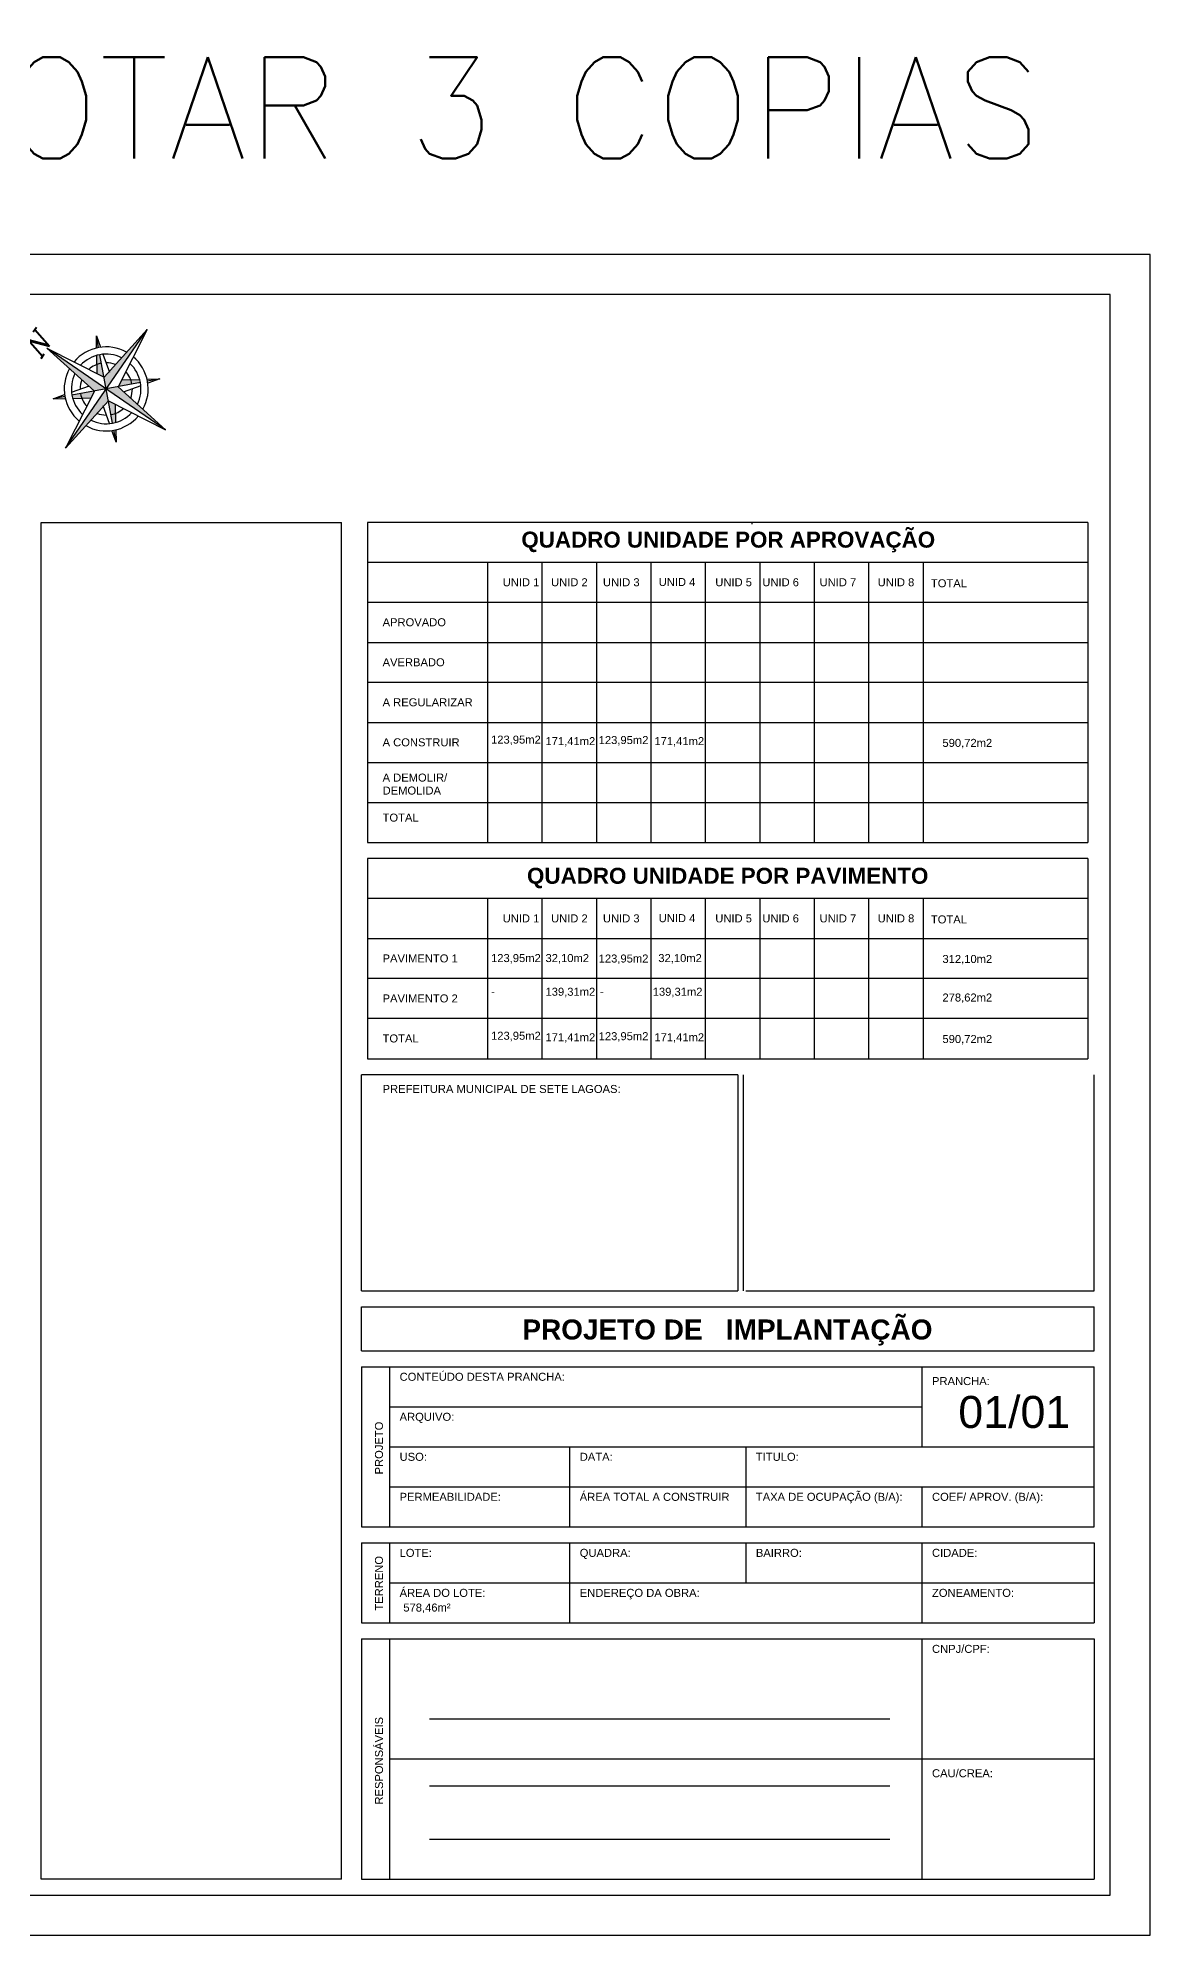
# Model space of a CAD drawing. Header units: inches. Extents: x 580771 to 672494, y 7715997 to 7829530.
# Drawn here: x 664992 to 666381, y 7719828 to 7722199 of the extents above; entities that cross this region are included whole.
import ezdxf

# ---------------------------------------------------------------- set-up
doc = ezdxf.new("R2010")
doc.units = ezdxf.units.IN
doc.header["$MEASUREMENT"] = 0
doc.linetypes.add('CONTINUO', pattern=[0])
for name, color, linetype in [('1-ARQ-D', 4, 'Continuous'), ('NORTE', 3, 'Continuous'), ('parede', 6, 'Continuous')]:
    doc.layers.add(name, color=color, linetype=linetype)
for name, color, linetype, lineweight in [('ARQ-01', 1, 'Continuous', 13), ('G-ANNO-TEXT', 231, 'Continuous', 30), ('G-ANNO-TTLB', 6, 'Continuous', 30)]:
    doc.layers.add(name, color=color, linetype=linetype, lineweight=lineweight)
doc.layers.add('G-ANNO-NPLT', color=191, linetype='Continuous', plot=False)
doc.styles.add('ARIAL', font='arial.ttf', dxfattribs={"height": 10})
doc.styles.add('Arial_1', font='arial.ttf', dxfattribs={"height": 8})
doc.styles.add('Arial_B', font='arialbd.ttf', dxfattribs={"height": 5})
doc.styles.add('Arial_B_1', font='arialbd.ttf', dxfattribs={"height": 4})
doc.styles.add('PONTOS', font='italic.shx', dxfattribs={"height": 3})
doc.styles.add('ROMANS', font='romans', dxfattribs={"height": 0.2})

# ---------------------------------------------------------------- blocks, each defined once
blk = doc.blocks.new('EWFwe')
at = {"layer": 'NORTE', "linetype": 'CONTINUO'}
h = blk.add_hatch(color=1, dxfattribs=at)
h.paths.add_polyline_path([(144926.8, -49915.2), (145006.2, -49905.7), (145013.8, -49892.8)])
h.paths.add_polyline_path([(145026.8, -49900.4), (145013.9, -49892.8), (145036.4, -49979.9)])
h.paths.add_polyline_path([(145101.1, -49870.3), (145021.4, -49879.9), (145013.8, -49892.8)])
h.paths.add_polyline_path([(144991.5, -49805.6), (145001, -49885.1), (145013.9, -49892.8)])
h = blk.add_hatch(color=1, dxfattribs=at)
edge = h.paths.add_edge_path()
edge.add_ellipse((145013.9, -49892.7), major_axis=(-23.1, 23.1), ratio=1, start_angle=14.555, end_angle=24.6192)
edge.add_line((144983.2, -49881.3), (144992.2, -49888.7))
edge.add_line((144992.2, -49888.7), (145001, -49885.1))
edge.add_line((145001, -49885.1), (144985.7, -49876.1))
edge = h.paths.add_edge_path()
edge.add_ellipse((145013.9, -49892.7), major_axis=(-23.1, 23.1), ratio=1, start_angle=14.555, end_angle=24.6192, ccw=False)
edge.add_line((144985.7, -49876.1), (144976.5, -49870.6))
edge.add_ellipse((145013.9, -49892.8), major_axis=(30.8, 30.8), ratio=1, start_angle=104.4367, end_angle=109.6139)
edge.add_line((144974.6, -49874.1), (144983.2, -49881.3))
edge = h.paths.add_edge_path()
edge.add_line((144955.8, -49858.4), (144967.5, -49868.2))
edge.add_ellipse((145013.9, -49892.8), major_axis=(-37.1, 37.1), ratio=1, start_angle=14.4367, end_angle=17.1055, ccw=False)
edge.add_line((144968.7, -49866.1), (144955.8, -49858.4))
edge = h.paths.add_edge_path()
edge.add_line((145009.9, -49914.5), (145006.3, -49905.7))
edge.add_line((145006.3, -49905.7), (145006.2, -49905.7))
edge.add_line((145006.2, -49905.7), (144997.3, -49920.9))
edge.add_ellipse((145013.9, -49892.7), major_axis=(-23.1, 23.1), ratio=1, start_angle=104.494, end_angle=114.6594)
edge.add_line((145002.5, -49923.4), (145009.9, -49914.5))
edge = h.paths.add_edge_path()
edge.add_ellipse((145013.9, -49892.7), major_axis=(-23.1, 23.1), ratio=1, start_angle=104.494, end_angle=114.6594, ccw=False)
edge.add_line((144997.3, -49920.9), (144991.8, -49930.2))
edge.add_ellipse((145013.9, -49892.8), major_axis=(-30.8, 30.8), ratio=1, start_angle=104.4051, end_angle=109.6139)
edge.add_line((144995.3, -49932.1), (145002.5, -49923.4))
edge = h.paths.add_edge_path()
edge.add_ellipse((145013.9, -49892.8), major_axis=(-37.1, 37.1), ratio=1, start_angle=104.4203, end_angle=107.1055, ccw=False)
edge.add_line((144987.2, -49938), (144979.6, -49950.9))
edge.add_line((144979.6, -49950.9), (144989.4, -49939.2))
edge = h.paths.add_edge_path()
edge.add_line((145035.7, -49896.8), (145026.8, -49900.4))
edge.add_line((145026.8, -49900.4), (145042, -49909.4))
edge.add_ellipse((145013.9, -49892.7), major_axis=(-23.1, 23.1), ratio=1, start_angle=194.3184, end_angle=204.412)
edge.add_line((145044.5, -49904.2), (145035.7, -49896.8))
edge = h.paths.add_edge_path()
edge.add_ellipse((145013.9, -49892.7), major_axis=(-23.1, 23.1), ratio=1, start_angle=194.3184, end_angle=204.412, ccw=False)
edge.add_line((145042, -49909.4), (145051.4, -49914.9))
edge.add_ellipse((145013.9, -49892.8), major_axis=(-30.8, 30.8), ratio=1, start_angle=194.4367, end_angle=199.6139)
edge.add_line((145053.2, -49911.4), (145044.5, -49904.2))
edge = h.paths.add_edge_path()
edge.add_ellipse((145013.9, -49892.8), major_axis=(-37.1, 37.1), ratio=1, start_angle=194.4367, end_angle=197.1055, ccw=False)
edge.add_line((145059.1, -49919.5), (145072, -49927.1))
edge.add_line((145072, -49927.1), (145060.3, -49917.3))
edge = h.paths.add_edge_path()
edge.add_line((145018, -49871), (145021.5, -49879.8))
edge.add_line((145021.5, -49879.8), (145030.5, -49864.5))
edge.add_ellipse((145013.9, -49892.7), major_axis=(-23.1, 23.1), ratio=1, start_angle=-75.506, end_angle=-65.5019)
edge.add_line((145025.4, -49862), (145018, -49871))
edge = h.paths.add_edge_path()
edge.add_ellipse((145013.9, -49892.8), major_axis=(-30.8, 30.8), ratio=1, start_angle=-75.4171, end_angle=-70.2106)
edge.add_line((145032.4, -49853.4), (145025.4, -49862))
edge.add_ellipse((145013.9, -49892.7), major_axis=(-23.1, 23.1), ratio=1, start_angle=284.494, end_angle=294.4981, ccw=False)
edge.add_line((145030.5, -49864.5), (145035.9, -49855.2))
edge = h.paths.add_edge_path()
edge.add_line((145048.5, -49833.9), (145038.3, -49846.3))
edge.add_ellipse((145013.9, -49892.8), major_axis=(37.1, 37.1), ratio=1, start_angle=374.5676, end_angle=377.3058, ccw=False)
edge.add_line((145040.5, -49847.5), (145048.5, -49833.9))
at = {"layer": 'NORTE', "color": 1, "linetype": 'CONTINUO'}
for p, q in [((144991.5, -49805.6), (145021.5, -49879.8)), ((145036.4, -49979.9), (144991.5, -49805.6)), ((144991.5, -49805.6), (145001, -49885.1)), ((145038.3, -49846.3), (145048.5, -49833.9)), ((145048.5, -49833.9), (145040.5, -49847.5)), ((145048.5, -49833.9), (145042.7, -49848.8)), ((145101.1, -49870.3), (144926.8, -49915.2)), ((144968.7, -49866.1), (144955.8, -49858.4)), ((144967.5, -49868.2), (144955.8, -49858.4)), ((144955.8, -49858.4), (144970, -49864)), ((145051.4, -49914.9), (144976.5, -49870.6)), ((144978.6, -49867.4), (145000.6, -49876)), ((145035.9, -49855.2), (144991.8, -49930.2)), ((145018, -49871), (145032.4, -49853.4)), ((145101.1, -49870.3), (145021.5, -49879.8)), ((145026.8, -49900.4), (145101.1, -49870.3)), ((145039.3, -49857.5), (145030.7, -49879.5)), ((144926.8, -49915.2), (145001, -49885.1)), ((144992.2, -49888.7), (144974.6, -49874.1)), ((144926.8, -49915.2), (145006.3, -49905.7)), ((144988.5, -49928.1), (144997.1, -49906)), ((144995.3, -49932.1), (145009.9, -49914.5)), ((145006.3, -49905.7), (145036.4, -49979.9)), ((145036.4, -49979.9), (145026.8, -49900.4)), ((145049.2, -49918.2), (145027.2, -49909.6)), ((145035.7, -49896.8), (145053.2, -49911.4)), ((145072, -49927.1), (145059.1, -49919.5)), ((145060.3, -49917.3), (145072, -49927.1)), ((144979.6, -49950.9), (144985.1, -49936.7)), ((144987.2, -49938), (144979.6, -49950.9)), ((144979.6, -49950.9), (144989.4, -49939.2)), ((145072, -49927.1), (145057.8, -49921.5))]:
    blk.add_line(p, q, dxfattribs=at)
for centre, major_axis, start_param, end_param in [((145013.9, -49892.8), (-13, 50.9), 0.097351, 1.475765), ((145013.9, -49892.8), (-13.1, 50.8), -1.474117, -0.095704), ((145013.9, -49892.8), (-10.8, 42.1), -1.425953, -0.144576), ((145013.9, -49892.8), (-10.9, 42.1), 0.14445, 1.425827), ((145013.9, -49892.7), (-23.1, 23.1), -0.293932, 0.078566), ((145013.9, -49892.7), (-23.1, 23.1), -1.317829, -0.772929), ((145013.9, -49892.7), (-23.1, 23.1), 4.415767, 4.786643), ((145013.9, -49892.7), (-23.1, 23.1), 0.254032, 0.800558), ((145013.9, -49892.8), (-10.8, 42.1), 3.286602, 4.567979), ((145013.9, -49892.8), (-13.1, 50.8), 3.237477, 4.61589), ((145013.9, -49892.7), (-23.1, 23.1), 3.391496, 3.935936), ((145013.9, -49892.8), (-13.1, 50.8), 1.666395, 3.044809), ((145013.9, -49892.8), (-10.8, 42.1), 1.715502, 2.996879), ((145013.9, -49892.7), (-23.1, 23.1), 1.280388, 1.648662), ((145013.9, -49892.7), (-23.1, 23.1), 2.848491, 3.21514), ((145013.9, -49892.7), (-23.1, 23.1), 1.823764, 2.367834)]:
    blk.add_ellipse(centre, major_axis=major_axis, ratio=1, start_param=start_param, end_param=end_param, dxfattribs=at)
at = {"layer": 'NORTE', "color": 1, "linetype": 'CONTINUO', "style": 'PONTOS'}
blk.add_text('N', height=27, rotation=104.4367, dxfattribs=at).set_placement((144931.8, -49929.2))

msp = doc.modelspace()

# ---------------------------------------------------------------- linework, layer by layer
at = {"layer": 'G-ANNO-TTLB'}
for p, q in [((664996.258, 7719898.198), (664996.258, 7721593.202)), ((664996.258, 7721593.202), (665371.258, 7721593.202)), ((665371.258, 7719898.198), (665371.258, 7721593.202)), ((665403.758, 7721593.202), (665403.758, 7721193.202)), ((666303.758, 7721593.202), (665403.758, 7721593.202)), ((665403.758, 7721593.202), (665403.758, 7721393.202)), ((666303.758, 7721593.202), (665403.758, 7721593.202)), ((665884.186, 7721590.958), (665884.186, 7721593.202)), ((666303.758, 7721593.202), (666303.758, 7721193.202)), ((666303.758, 7721593.202), (666303.758, 7721393.202)), ((666303.758, 7721543.202), (665403.758, 7721543.202)), ((665553.758, 7721543.202), (665553.758, 7721193.202)), ((665621.762, 7721543.202), (665621.762, 7721193.202)), ((665689.766, 7721543.202), (665689.766, 7721193.202)), ((665757.769, 7721543.202), (665757.769, 7721193.202)), ((665825.773, 7721543.202), (665825.773, 7721193.202)), ((665893.776, 7721543.202), (665893.776, 7721193.202)), ((665961.78, 7721543.202), (665961.78, 7721193.202)), ((666029.784, 7721543.202), (666029.784, 7721193.202)), ((666097.787, 7721543.202), (666097.787, 7721193.202)), ((666303.758, 7721493.202), (665403.758, 7721493.202)), ((665403.758, 7721443.202), (666303.758, 7721443.202)), ((666303.758, 7721393.202), (665403.758, 7721393.202)), ((665403.758, 7721343.202), (666303.758, 7721343.202)), ((665403.758, 7721293.202), (666303.758, 7721293.202)), ((665403.758, 7721243.202), (666303.758, 7721243.202)), ((665403.758, 7721193.202), (666303.758, 7721193.202)), ((665403.758, 7721173.201), (665403.758, 7720923.201)), ((666303.758, 7721173.201), (665403.758, 7721173.201)), ((666303.758, 7721173.201), (666303.758, 7720923.201)), ((666303.758, 7721123.201), (665403.758, 7721123.201)), ((665553.758, 7721123.201), (665553.758, 7720923.201)), ((665621.762, 7721123.201), (665621.762, 7720923.201)), ((665689.766, 7721123.201), (665689.766, 7720923.201)), ((665757.769, 7721123.201), (665757.769, 7720923.201)), ((665825.773, 7721123.201), (665825.773, 7720923.201)), ((665893.776, 7721123.201), (665893.776, 7720923.201)), ((665961.78, 7721123.201), (665961.78, 7720923.201)), ((666029.784, 7721123.201), (666029.784, 7720923.201)), ((666097.787, 7721123.201), (666097.787, 7720923.201)), ((665403.758, 7721073.201), (666303.758, 7721073.201)), ((666303.758, 7721023.201), (665403.758, 7721023.201)), ((666303.758, 7720973.201), (665403.758, 7720973.201)), ((665396.258, 7720633.198), (665396.258, 7720903.198)), ((665866.258, 7720903.198), (665396.258, 7720903.198)), ((665403.758, 7720923.201), (666303.758, 7720923.201)), ((665866.258, 7720903.198), (665866.258, 7720633.198)), ((665873.046, 7720903.198), (665873.046, 7720633.198)), ((666311.258, 7720633.198), (666311.258, 7720903.198)), ((666331.258, 7719888.198), (666331.258, 7720903.198)), ((665396.258, 7720633.198), (665866.258, 7720633.198)), ((665876.258, 7720633.198), (666311.258, 7720633.198)), ((665396.258, 7720613.198), (666311.258, 7720613.198)), ((665396.258, 7720558.198), (665396.258, 7720613.198)), ((666311.258, 7720558.198), (666311.258, 7720613.198)), ((665396.258, 7720558.198), (666311.258, 7720558.198)), ((665396.258, 7720538.198), (666311.258, 7720538.198)), ((665396.258, 7720538.198), (665396.258, 7720338.198)), ((665431.258, 7720538.198), (665431.258, 7720338.198)), ((666096.258, 7720538.198), (666096.258, 7720438.198)), ((666311.258, 7720338.198), (666311.258, 7720538.198)), ((665431.258, 7720488.198), (666096.258, 7720488.198)), ((665431.258, 7720438.198), (666311.258, 7720438.198)), ((665656.258, 7720438.198), (665656.258, 7720338.198)), ((665876.258, 7720438.198), (665876.258, 7720338.198)), ((665431.258, 7720388.198), (666311.258, 7720388.198)), ((666096.258, 7720388.198), (666096.258, 7720338.198)), ((665396.258, 7720338.198), (666311.258, 7720338.198)), ((665396.258, 7720318.198), (666311.258, 7720318.198)), ((665396.258, 7720318.198), (665396.258, 7720218.198)), ((665431.258, 7720318.198), (665431.258, 7720218.198)), ((665656.258, 7720318.198), (665656.258, 7720218.198)), ((665876.258, 7720318.198), (665876.258, 7720268.198)), ((666096.258, 7720318.198), (666096.258, 7720218.198)), ((666311.258, 7720318.198), (666311.258, 7720218.198)), ((665431.258, 7720268.198), (666311.258, 7720268.198)), ((665396.258, 7720218.198), (666311.258, 7720218.198)), ((665396.258, 7720198.198), (666311.258, 7720198.198)), ((665396.258, 7720198.198), (665396.258, 7719898.198)), ((665431.258, 7720198.198), (665431.258, 7719898.198)), ((666096.258, 7720198.198), (666096.258, 7719898.198)), ((666311.258, 7720198.198), (666311.258, 7719898.198)), ((665481.258, 7720098.198), (666056.258, 7720098.198)), ((665431.258, 7720048.198), (666311.258, 7720048.198)), ((665481.258, 7720014.744), (666056.258, 7720014.744)), ((665481.258, 7719948.198), (666056.258, 7719948.198)), ((665371.258, 7719898.198), (664996.258, 7719898.198)), ((665396.258, 7719898.198), (666311.258, 7719898.198))]:
    msp.add_line(p, q, dxfattribs=at)
at = {"layer": 'parede'}
for p, q in [((666381.258, 7721928.198), (663411.258, 7721928.198)), ((666381.258, 7719828.198), (666381.258, 7721928.198)), ((666331.258, 7721878.198), (663536.258, 7721878.198)), ((666331.258, 7719878.198), (666331.258, 7721878.198)), ((663536.258, 7719878.198), (666331.258, 7719878.198)), ((663411.258, 7719828.198), (666381.258, 7719828.198))]:
    msp.add_line(p, q, dxfattribs=at)

# ---------------------------------------------------------------- block references
at = {"layer": 'ARQ-01', "rotation": 311.0537697985628}
msp.add_blockref('EWFwe', (607460.951, 7863882.016), dxfattribs=at)

# ---------------------------------------------------------------- texts
at = {"layer": '1-ARQ-D', "linetype": 'Continuous', "lineweight": 0, "style": 'ROMANS'}
msp.add_text(' A2 ESCALA 1/50 PLOTAR 3 COPIAS', height=126.5625, dxfattribs=at).set_placement((663132.472, 7722047.902))
at = {"layer": 'G-ANNO-NPLT', "lineweight": 30, "insert": (666141.805, 7720501.8), "char_height": 40, "width": 167.95353, "attachment_point": 1, "style": 'Arial_1'}
msp.add_mtext('01/01', dxfattribs=at)
at = {"layer": 'G-ANNO-TEXT', "color": 7, "style": 'ARIAL'}
for s, p in [('123,95m2', (665558.16, 7721316.858)), ('171,41m2', (665626.157, 7721314.957)), ('123,95m2', (665692.597, 7721316.316)), ('171,41m2', (665762.164, 7721314.957)), ('590,72m2', (666121.972, 7721312.776)), ('123,95m2', (665558.16, 7721043.897)), ('32,10m2', (665626.164, 7721043.897)), ('123,95m2', (665692.597, 7721043.355)), ('32,10m2', (665767.082, 7721043.897)), ('312,10m2', (666121.972, 7721042.775)), ('-', (665558.16, 7721001.829)), ('139,31m2', (665626.164, 7721001.829)), ('-', (665694.168, 7721001.829)), ('139,31m2', (665760.092, 7721001.829)), ('278,62m2', (666121.972, 7720994.63)), ('123,95m2', (665558.16, 7720946.856)), ('171,41m2', (665626.157, 7720944.956)), ('123,95m2', (665692.597, 7720946.314)), ('171,41m2', (665762.164, 7720944.956)), ('590,72m2', (666121.972, 7720942.775))]:
    msp.add_text(s, height=10, dxfattribs=at).set_placement(p)
at = {"layer": 'G-ANNO-TEXT', "color": 7, "attachment_point": 1}
for s, insert, char_height, width, style in [('QUADRO UNIDADE POR APROVAÇÃO', (665596.009, 7721581.729), 20, 625.71709, 'Arial_B_1'), ('UNID 1', (665572.685, 7721523.487), 10, 92.19406, 'ARIAL'), ('UNID 2', (665633.073, 7721523.487), 10, 92.19406, 'ARIAL'), ('UNID 3', (665697.904, 7721523.487), 10, 92.19406, 'ARIAL'), ('UNID 4', (665767.537, 7721523.793), 10, 92.19406, 'ARIAL'), ('UNID 5', (665838.244, 7721523.487), 10, 92.19406, 'ARIAL'), ('UNID 6', (665896.964, 7721523.487), 10, 92.19406, 'ARIAL'), ('UNID 7', (665968.512, 7721523.487), 10, 92.19406, 'ARIAL'), ('UNID 8', (666041.03, 7721523.487), 10, 92.19406, 'ARIAL'), ('TOTAL', (666107.569, 7721522.197), 10, 55.31644, 'ARIAL'), ('APROVADO', (665422.685, 7721473.487), 10, 97.80587, 'ARIAL'), ('AVERBADO', (665422.685, 7721423.487), 10, 96.2025, 'ARIAL'), ('A REGULARIZAR', (665422.685, 7721373.487), 10, 139.09278, 'ARIAL'), ('A CONSTRUIR', (665422.685, 7721323.487), 10, 118.64975, 'ARIAL'), ('A DEMOLIR/', (665422.685, 7721279.413), 10, 99.40925, 'ARIAL'), ('DEMOLIDA', (665422.685, 7721263.208), 10, 89.789, 'ARIAL'), ('TOTAL', (665422.685, 7721229.413), 10, 55.31644, 'ARIAL'), ('QUADRO UNIDADE POR PAVIMENTO', (665603.07, 7721161.728), 20, 608.48081, 'Arial_B_1'), ('UNID 1', (665572.685, 7721103.486), 10, 92.19406, 'ARIAL'), ('UNID 2', (665633.073, 7721103.486), 10, 92.19406, 'ARIAL'), ('UNID 3', (665697.904, 7721103.486), 10, 92.19406, 'ARIAL'), ('UNID 4', (665767.537, 7721103.792), 10, 92.19406, 'ARIAL'), ('UNID 5', (665838.244, 7721103.486), 10, 92.19406, 'ARIAL'), ('UNID 6', (665896.964, 7721103.486), 10, 92.19406, 'ARIAL'), ('UNID 7', (665968.512, 7721103.486), 10, 92.19406, 'ARIAL'), ('UNID 8', (666041.03, 7721103.486), 10, 92.19406, 'ARIAL'), ('TOTAL', (666107.569, 7721102.196), 10, 55.31644, 'ARIAL'), ('PAVIMENTO 1', (665422.685, 7721053.486), 10, 115.84384, 'ARIAL'), ('PAVIMENTO 2', (665422.685, 7721003.486), 10, 115.84384, 'ARIAL'), ('TOTAL', (665422.685, 7720953.486), 10, 55.31644, 'ARIAL'), ('PREFEITURA MUNICIPAL DE SETE LAGOAS:', (665422.685, 7720890.377), 10, 367.57372, 'ARIAL'), ('PROJETO DE   IMPLANTAÇÃO', (665597.298, 7720597.323), 25, 626.11794, 'Arial_B'), ('CONTEÚDO DESTA PRANCHA:', (665443.935, 7720530.753), 10, 254.93662, 'ARIAL'), ('PRANCHA:', (666108.935, 7720525.377), 10, 89.38816, 'ARIAL'), ('ARQUIVO:', (665443.935, 7720480.753), 10, 84.17719, 'ARIAL'), ('USO:', (665443.935, 7720430.753), 10, 42.08859, 'ARIAL'), ('DATA:', (665668.935, 7720430.753), 10, 50.90716, 'ARIAL'), ('TITULO:', (665888.935, 7720430.753), 10, 65.73837, 'ARIAL'), ('PERMEABILIDADE:', (665443.935, 7720380.753), 10, 156.72991, 'ARIAL'), ('ÁREA TOTAL A CONSTRUIR  ', (665668.935, 7720380.753), 10, 217.30221, 'ARIAL'), ('TAXA DE OCUPAÇÃO (B/A):', (665888.935, 7720380.753), 10, 226.47672, 'ARIAL'), ('COEF/ APROV. (B/A):', (666108.935, 7720380.753), 10, 171.56113, 'ARIAL'), ('LOTE:', (665443.935, 7720310.753), 10, 49.70463, 'ARIAL'), ('QUADRA:', (665668.935, 7720310.753), 10, 78.56538, 'ARIAL'), ('BAIRRO:', (665888.935, 7720310.753), 10, 70.94934, 'ARIAL'), ('CIDADE:', (666108.935, 7720310.753), 10, 70.14766, 'ARIAL'), ('ÁREA DO LOTE:', (665443.935, 7720260.753), 10, 132.27844, 'ARIAL'), ('578,46m²', (665448.592, 7720242.41), 10, 49.70463, 'ARIAL'), ('ENDEREÇO DA OBRA:', (665668.935, 7720260.753), 10, 185.18981, 'ARIAL'), ('ZONEAMENTO:', (666108.935, 7720260.753), 10, 125.86494, 'ARIAL'), ('CNPJ/CPF:', (666108.935, 7720190.753), 10, 89.38816, 'ARIAL'), ('CAU/CREA:', (666108.935, 7720035.377), 10, 94.19828, 'ARIAL')]:
    msp.add_mtext(s, dxfattribs=dict(at, insert=insert, char_height=char_height, width=width, style=style))
at = {"layer": 'G-ANNO-TEXT', "color": 7, "char_height": 10, "attachment_point": 1, "rotation": 90, "style": 'ARIAL'}
for s, insert, width in [('PROJETO', (665413.163, 7720403.738), 81.37128), ('TERRENO', (665413.163, 7720233.567), 84.17719), ('RESPONSÁVEIS', (665413.163, 7719991.248), 135.88603)]:
    msp.add_mtext(s, dxfattribs=dict(at, insert=insert, width=width))

doc.saveas('drawing.dxf')
